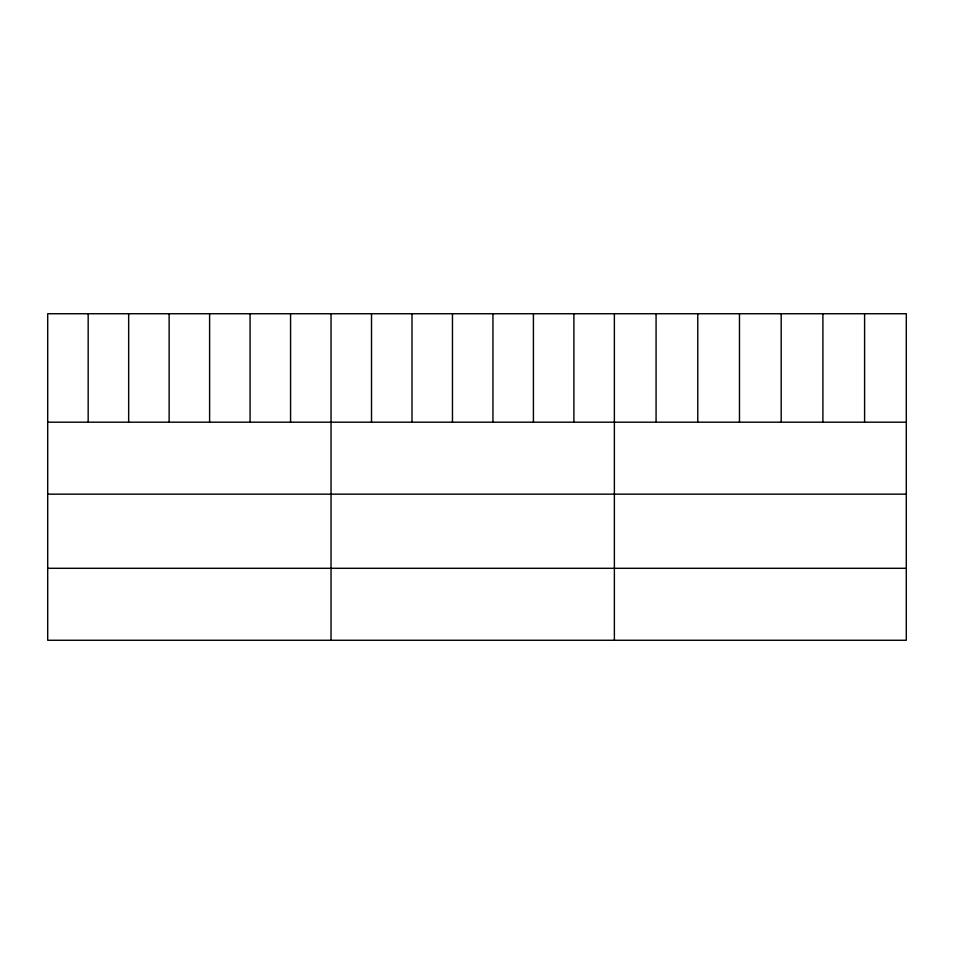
<?xml version="1.0" encoding="UTF-8"?>
<svg xmlns="http://www.w3.org/2000/svg" width="954" height="954" viewBox="0 0 954 954"><rect width="100%" height="100%" fill="white"/><g stroke="black" fill="none" stroke-linecap="round" stroke-linejoin="round"><path stroke-width="1.43" d="M906.3 422.193L906.3 640.265L47.7 640.265L47.7 313.735L906.3 313.735L906.3 422.193L47.7 422.193M47.7 494.16L906.3 494.16M47.7 568.298L906.3 568.298M864.598 313.735L864.598 422.193M822.897 313.735L822.897 422.193M781.195 313.735L781.195 422.193M739.481 313.735L739.481 422.193M697.779 313.735L697.779 422.193M656.078 313.735L656.078 422.193M614.376 313.735L614.376 640.265M573.903 313.735L573.903 422.193M533.417 313.735L533.417 422.193M492.944 313.735L492.944 422.193M452.47 313.735L452.47 422.193M411.997 313.735L411.997 422.193M371.511 313.735L371.511 422.193M331.038 313.735L331.038 640.265M290.565 313.735L290.565 422.193M250.079 313.735L250.079 422.193M209.606 313.735L209.606 422.193M169.132 313.735L169.132 422.193M128.659 313.735L128.659 422.193M88.173 313.735L88.173 422.193"/></g></svg>
